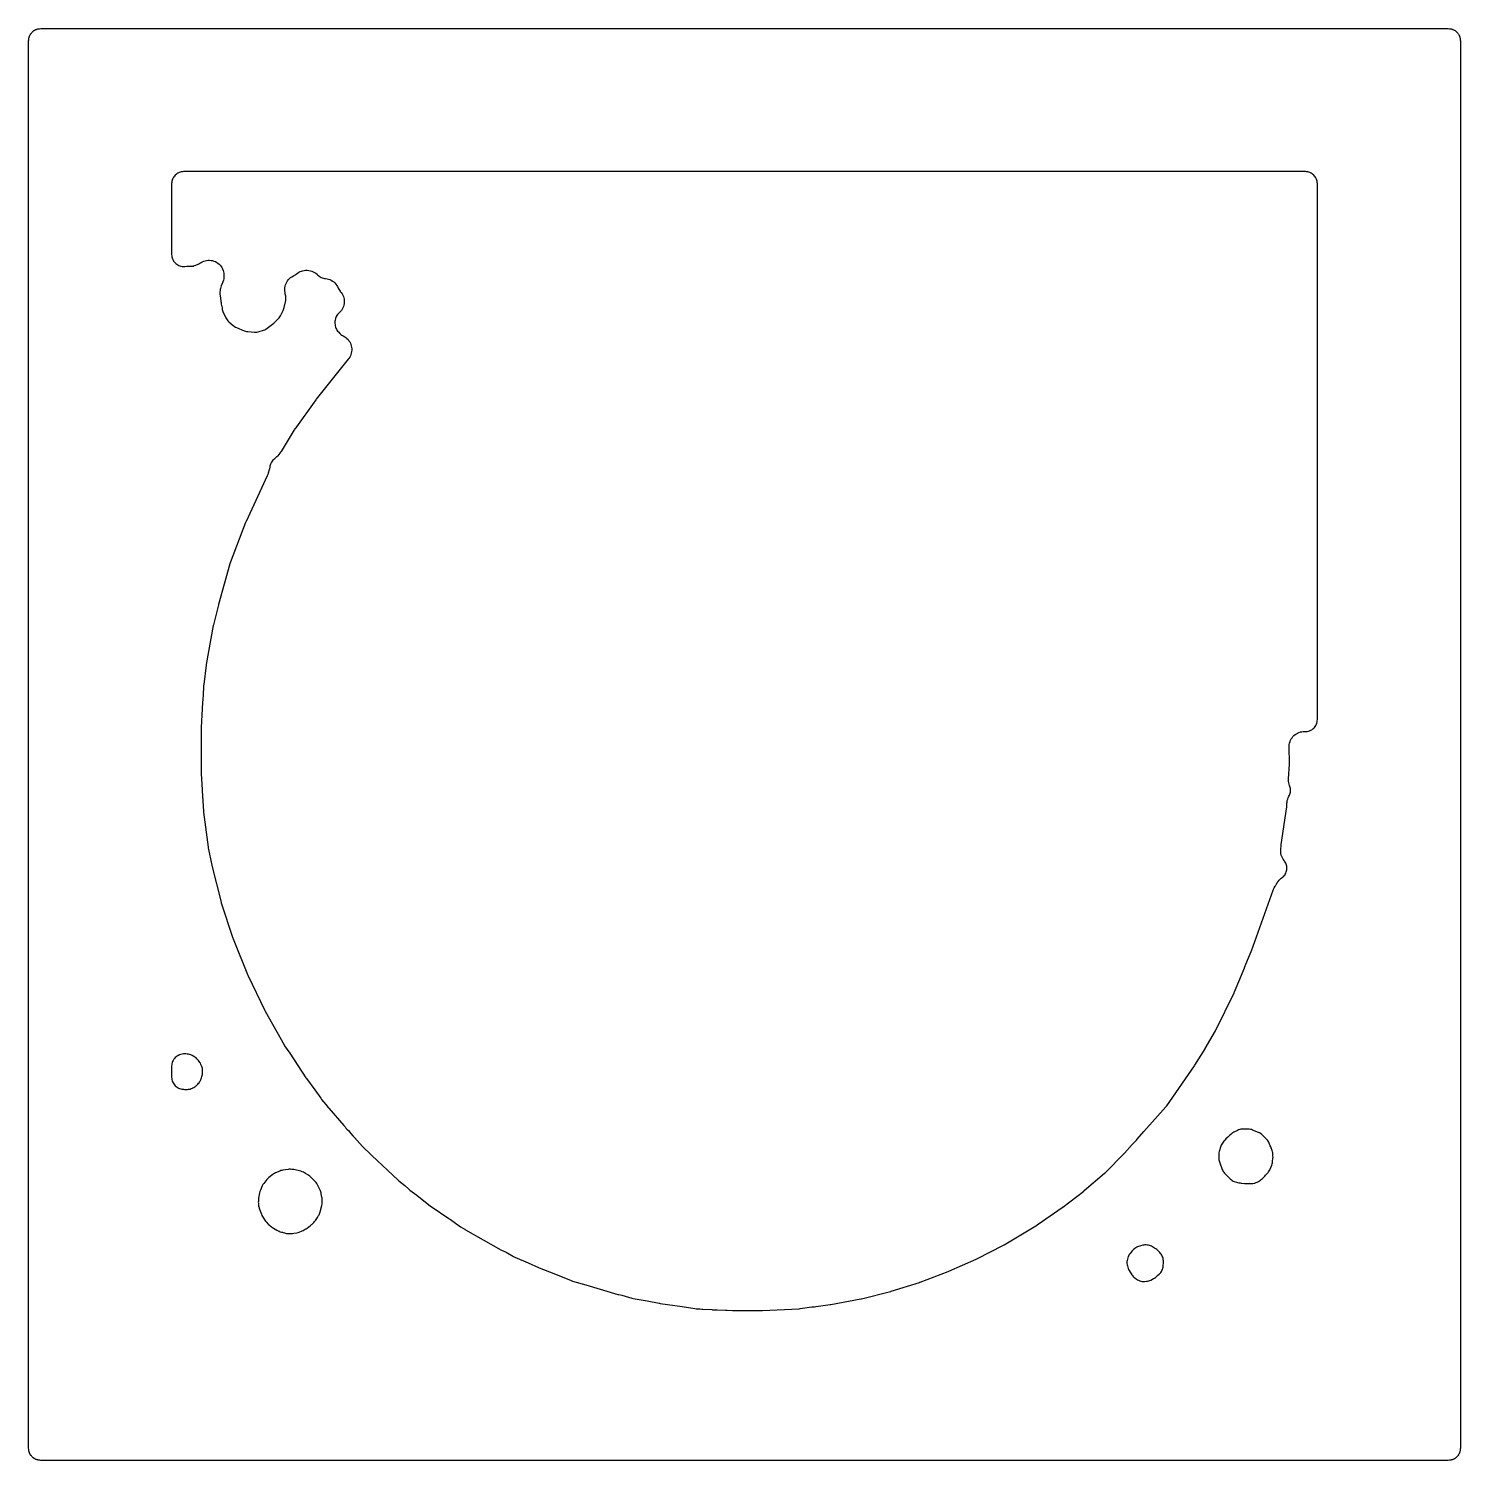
# Model space of a CAD drawing. Header units: millimetres. Extents: x 0 to 300, y 0 to 300.
import ezdxf

# ---------------------------------------------------------------- set-up
doc = ezdxf.new("R2010")
doc.units = ezdxf.units.MM
doc.layers.add('CUT', color=7, linetype='CONTINUOUS')

msp = doc.modelspace()

# ---------------------------------------------------------------- linework, layer by layer
at = {"layer": 'CUT'}
for points in [[(-0.1321, 297.9141), (-0.126, 297.9553), (-0.1233, 297.9735), (-0.1157, 298.0243), (-0.099, 298.1371), (-0.0871, 298.1847), (-0.0846, 298.1945), (-0.084, 298.197), (-0.067, 298.2648), (-0.0395, 298.3748), (-0.0349, 298.3877), (-0.0159, 298.4406), (-0.0106, 298.4556), (0.0051, 298.4994), (0.0431, 298.6056), (0.0434, 298.6062), (0.0451, 298.6098), (0.0518, 298.6241), (0.1, 298.7259), (0.1479, 298.8271), (0.2168, 298.9422), (0.2738, 299.0373), (0.3545, 299.146), (0.4198, 299.2341), (0.5118, 299.3356), (0.5844, 299.4156), (0.6872, 299.5089), (0.7659, 299.5802), (0.7787, 299.5897), (0.7933, 299.6005), (0.8238, 299.6231), (0.8796, 299.6645), (0.9627, 299.7262), (0.9877, 299.7411), (1.0068, 299.7526), (1.0289, 299.7658), (1.087, 299.8007), (1.1729, 299.8521), (1.3085, 299.9162), (1.3085, 299.9163), (1.3944, 299.9569), (1.3947, 299.957), (1.4692, 299.9837), (1.4815, 299.9881), (1.5429, 300.01), (1.6252, 300.0395), (1.7913, 300.0811), (1.8629, 300.099), (2.0651, 300.129), (2.1053, 300.135), (2.4114, 300.15), (297.5872, 300.15), (297.8921, 300.135), (297.9307, 300.1294), (297.9624, 300.1247), (297.9895, 300.1207), (298.0322, 300.1144), (298.1321, 300.0995), (298.2014, 300.0825), (298.3676, 300.0409), (298.448, 300.0128), (298.4808, 300.001), (298.4814, 300.0008), (298.5962, 299.9597), (298.6805, 299.9208), (298.8159, 299.8567), (298.9002, 299.8074), (299.0245, 299.7329), (299.1064, 299.6738), (299.2201, 299.5895), (299.2978, 299.5211), (299.4009, 299.4277), (299.4729, 299.3509), (299.5264, 299.2917), (299.5319, 299.2857), (299.5411, 299.2756), (299.5651, 299.2491), (299.6302, 299.1646), (299.7112, 299.0555), (299.7685, 298.9641), (299.8378, 298.8486), (299.8865, 298.7513), (299.9123, 298.6967), (299.9164, 298.6881), (299.9185, 298.6837), (299.9437, 298.6304), (299.9831, 298.5282), (300.028, 298.4029), (300.0575, 298.2968), (300.0897, 298.1683), (300.1091, 298.0594), (300.1214, 297.9765), (300.1243, 297.9566), (300.1264, 297.9426), (300.1284, 297.9289), (300.1372, 297.8181), (300.1485, 297.5886), (300.1485, 297.0114), (300.1485, 2.4114), (300.1391, 2.2186), (300.1333, 2.1045), (300.1322, 2.0968), (300.1141, 1.9746), (300.0976, 1.8642), (300.0883, 1.8259), (300.0653, 1.7342), (300.0388, 1.6286), (300.0214, 1.5787), (299.9931, 1.4997), (299.9572, 1.3997), (299.9321, 1.3452), (299.8981, 1.2733), (299.8539, 1.1799), (299.8214, 1.1241), (299.7813, 1.0572), (299.7297, 0.9712), (299.6901, 0.9162), (299.6804, 0.9031), (299.6739, 0.8943), (299.6607, 0.8765), (299.6523, 0.8651), (299.6473, 0.8584), (299.6446, 0.8548), (299.6436, 0.8534), (299.5857, 0.7755), (299.5396, 0.7228), (299.5036, 0.6831), (299.4863, 0.664), (299.4235, 0.5947), (299.3713, 0.5455), (299.3567, 0.5323), (299.3488, 0.5251), (299.3287, 0.5069), (299.3135, 0.4931), (299.312, 0.4918), (299.3109, 0.4908), (299.3109, 0.4907), (299.2444, 0.4306), (299.1866, 0.3857), (299.1186, 0.3353), (299.0503, 0.2846), (298.9874, 0.2449), (298.9112, 0.1992), (298.8429, 0.1583), (298.7756, 0.1242), (298.7755, 0.1242), (298.7753, 0.1241), (298.766, 0.1197), (298.6899, 0.0837), (298.6243, 0.0527), (298.553, 0.0248), (298.4555, -0.0101), (298.3965, -0.0312), (298.3219, -0.0524), (298.2067, -0.0812), (298.1617, -0.0925), (298.0844, -0.1066), (298.0533, -0.1112), (298.039, -0.1133), (297.9888, -0.1208), (297.9696, -0.1236), (297.9335, -0.129), (297.922, -0.1307), (297.8428, -0.1374), (297.5872, -0.15), (297.0119, -0.15), (297.0112, -0.15), (2.4114, -0.15), (2.2186, -0.1405), (2.1042, -0.1348), (2.0657, -0.1291), (2.0092, -0.1207), (1.9784, -0.1161), (1.9747, -0.1156), (1.8619, -0.0988), (1.8065, -0.0849), (1.7574, -0.0726), (1.7364, -0.0673), (1.7343, -0.0668), (1.6243, -0.0392), (1.4997, 0.0054), (1.3937, 0.0434), (1.2733, 0.1004), (1.1723, 0.1482), (1.0572, 0.2172), (0.9622, 0.2742), (0.9178, 0.3072), (0.9042, 0.3173), (0.8687, 0.3436), (0.8534, 0.3549), (0.7655, 0.4202), (0.664, 0.5122), (0.584, 0.5848), (0.4907, 0.6877), (0.4195, 0.7663), (0.3859, 0.8117), (0.3617, 0.8443), (0.3509, 0.8588), (0.3353, 0.8799), (0.2736, 0.9631), (0.2524, 0.9984), (0.2492, 1.0038), (0.2466, 1.0082), (0.1992, 1.0873), (0.1477, 1.1732), (0.1128, 1.247), (0.1039, 1.2658), (0.1009, 1.2722), (0.0837, 1.3086), (0.043, 1.3947), (0.0376, 1.4097), (0.0183, 1.4639), (0.0082, 1.492), (-0.0101, 1.543), (-0.0395, 1.6253), (-0.055, 1.6872), (-0.0578, 1.6983), (-0.0781, 1.7795), (-0.0812, 1.7918), (-0.099, 1.863), (-0.1085, 1.9268), (-0.1164, 1.9803), (-0.1171, 1.9851), (-0.129, 2.065), (-0.135, 2.1053), (-0.15, 2.4114), (-0.15, 2.9225), (-0.15, 2.927), (-0.15, 297), (-0.15, 297.5886), (-0.1406, 297.7803), (-0.135, 297.8947)], [(30.0323, 251.833), (30.1328, 251.615), (30.2538, 251.4077), (30.3941, 251.213), (30.5525, 251.0326), (30.7274, 250.8682), (30.9173, 250.7213), (31.1204, 250.5934), (31.3348, 250.4855), (31.5586, 250.3987), (31.7897, 250.3337), (32.026, 250.2912), (32.2652, 250.2715), (32.5052, 250.2749), (32.6233, 250.288), (32.6236, 250.2854), (33.0321, 250.3295), (33.3493, 250.3317), (33.5436, 250.3133), (33.8061, 250.3024), (34.0683, 250.3191), (34.3273, 250.3632), (34.5803, 250.4343), (34.9715, 250.5667), (35.0024, 250.5752), (35.2691, 250.6655), (35.524, 250.7851), (35.7639, 250.9327), (36.0111, 251.1047), (36.2823, 251.2552), (36.5706, 251.3793), (36.8697, 251.4741), (37.1769, 251.5386), (37.4889, 251.5721), (37.8027, 251.5744), (38.1152, 251.5454), (38.4232, 251.4854), (38.7237, 251.395), (39.0137, 251.2751), (39.2903, 251.1268), (39.5508, 250.9518), (39.7925, 250.7516), (40.013, 250.5284), (40.2102, 250.2843), (40.3821, 250.0218), (40.527, 249.7434), (40.6434, 249.452), (40.7302, 249.1504), (40.7865, 248.8417), (40.8141, 248.4988), (40.8152, 248.4654), (40.8162, 248.2782), (40.8151, 248.2206), (40.8071, 248.0377), (40.8049, 248.0051), (40.7656, 247.671), (40.7003, 247.3711), (40.5969, 247.051), (40.5854, 247.0204), (40.5166, 246.8508), (40.2347, 246.202), (40.1392, 245.9443), (40.0726, 245.6776), (40.0356, 245.4052), (39.9805, 244.7166), (39.9743, 244.4248), (40.0021, 244.1342), (40.1662, 243.0757), (40.1763, 242.8874), (40.2052, 242.7111), (40.212, 242.6013), (40.2401, 242.3515), (40.2932, 242.1059), (40.338, 241.9675), (40.412, 241.4902), (40.4577, 241.2645), (40.524, 241.044), (40.6103, 240.8306), (41.2124, 239.5184), (41.3358, 239.2833), (41.4834, 239.0627), (41.6536, 238.8589), (41.8444, 238.6743), (42.7575, 237.8805), (42.9738, 237.7123), (43.2072, 237.5689), (43.4549, 237.4518), (45.0821, 236.7892), (45.3179, 236.7066), (45.5608, 236.648), (45.8083, 236.614), (47.2159, 236.4915), (47.4675, 236.4823), (47.7187, 236.4985), (47.967, 236.5399), (48.2099, 236.606), (49.1108, 236.9007), (49.3766, 237.0048), (49.6287, 237.1385), (49.864, 237.3001), (51.2878, 238.4024), (51.5453, 238.6319), (52.2288, 239.3313), (52.3954, 239.5198), (52.5421, 239.7242), (52.6676, 239.9423), (53.2352, 241.0548), (53.3249, 241.2509), (53.3973, 241.4541), (53.4519, 241.6627), (53.7694, 243.1313), (53.8069, 243.3519), (53.8244, 243.5748), (53.822, 243.7985), (53.7996, 244.021), (53.7574, 244.2407), (53.6697, 244.6079), (53.6305, 244.7922), (53.6243, 244.8252), (53.5781, 245.1683), (53.5674, 245.4839), (53.5885, 245.799), (53.6411, 246.1103), (53.7246, 246.4149), (53.8383, 246.7095), (53.981, 246.9912), (54.1511, 247.2572), (54.3471, 247.5048), (54.567, 247.7315), (54.8085, 247.935), (55.0691, 248.1132), (55.373, 248.2789), (55.4196, 248.3014), (55.4441, 248.3129), (55.6479, 248.4201), (55.841, 248.5457), (55.9738, 248.6506), (56.2743, 248.8876), (56.5183, 249.0454), (56.7771, 249.1806), (57.0473, 249.2912), (57.3266, 249.3763), (57.6127, 249.4351), (57.9233, 249.4694), (58.2798, 249.4745), (58.6303, 249.4443), (58.9485, 249.3834), (59.2587, 249.2901), (59.5576, 249.1653), (59.8422, 249.0105), (60.1093, 248.8272), (60.3561, 248.6174), (60.4529, 248.5162), (60.6239, 248.3536), (60.8094, 248.2078), (61.0078, 248.0802), (61.2174, 247.9719), (61.4363, 247.8838), (61.6625, 247.8167), (61.894, 247.7712), (62.1287, 247.7478), (62.1359, 247.7474), (62.4472, 247.6996), (62.7521, 247.6208), (63.0477, 247.512), (63.3308, 247.3742), (63.5988, 247.2087), (63.8488, 247.0172), (64.0784, 246.8017), (64.2854, 246.5643), (64.4675, 246.3074), (64.6231, 246.0336), (64.7562, 245.7326), (64.8796, 245.4901), (65.0286, 245.2626), (65.2014, 245.0525), (65.2095, 245.0437), (65.4243, 244.7857), (65.5964, 244.5324), (65.743, 244.2636), (65.8628, 243.9817), (65.9547, 243.6896), (66.0177, 243.3899), (66.0512, 243.0855), (66.0549, 242.7792), (66.0289, 242.4741), (65.9733, 242.1729), (65.8887, 241.8786), (65.7758, 241.5939), (65.6358, 241.3215), (65.47, 241.0641), (65.2799, 240.824), (65.0673, 240.6035), (64.9758, 240.5254), (64.8008, 240.361), (64.6424, 240.1805), (64.502, 239.9856), (64.381, 239.7782), (64.2804, 239.5601), (64.2013, 239.3334), (64.1791, 239.2586), (64.1215, 239.0227), (64.0871, 238.7823), (64.0762, 238.5398), (64.0888, 238.2973), (64.1159, 238.0294), (64.1513, 237.7932), (64.209, 237.5615), (64.2885, 237.3363), (64.3892, 237.1197), (64.5101, 236.9138), (64.6501, 236.7203), (64.8079, 236.541), (65.1376, 236.2008), (65.346, 236.0088), (65.5747, 235.8417), (65.8209, 235.7015), (65.8533, 235.6854), (66.1439, 235.5231), (66.3935, 235.3502), (66.6252, 235.154), (66.837, 234.9364), (67.0268, 234.6994), (67.1928, 234.4452), (67.3336, 234.1761), (67.4477, 233.8948), (67.5342, 233.6037), (67.5922, 233.3057), (67.6212, 233.0034), (67.6209, 232.6998), (67.5914, 232.3976), (67.5328, 232.0997), (67.4458, 231.8088), (67.3311, 231.5276), (67.1899, 231.2588), (67.0074, 230.9805), (66.9883, 230.9544), (66.8783, 230.8105), (60.1487, 222.4377), (60.1315, 222.416), (60.1284, 222.4121), (60.0585, 222.3189), (55.6588, 216.1475), (55.6385, 216.1187), (55.6349, 216.1135), (55.5542, 215.9891), (52.7936, 211.4453), (52.7052, 211.3066), (52.6888, 211.2821), (52.4938, 211.0167), (52.4753, 210.9938), (52.3692, 210.8677), (52.0473, 210.5019), (51.8999, 210.3438), (51.8729, 210.3164), (51.552, 210.027), (51.522, 210.0029), (51.425, 209.9296), (51.2467, 209.7813), (51.0829, 209.6171), (50.9351, 209.4385), (50.8044, 209.2469), (50.6921, 209.0441), (50.599, 208.8317), (50.526, 208.6116), (50.4737, 208.3857), (50.4446, 208.1707), (50.3798, 207.829), (50.3721, 207.7968), (50.3242, 207.6177), (50.1161, 206.9103), (50.0742, 206.7771), (50.0663, 206.7534), (49.9679, 206.4923), (49.9582, 206.4693), (49.9018, 206.3416), (45.4419, 196.7422), (45.428, 196.7116), (45.4255, 196.7061), (45.3712, 196.5751), (42.1495, 188.1374), (42.0789, 187.9244), (39.6676, 179.3767), (39.6465, 179.2967), (38.6194, 175.133), (38.6123, 175.1039), (38.6112, 175.099), (38.5858, 174.9765), (37.0964, 166.7835), (37.0917, 166.7568), (37.0909, 166.7521), (37.0743, 166.6395), (36.5692, 162.5687), (36.5655, 162.5376), (36.5649, 162.5322), (36.5538, 162.4014), (36.4243, 160.1859), (36.3665, 159.6287), (36.3535, 159.4086), (36.3447, 158.8252), (36.0388, 153.5936), (36.0373, 153.5641), (36.037, 153.5589), (36.0343, 153.4349), (36.0402, 151.4873), (36.0079, 150.6078), (36.007, 150.5751), (36.0068, 150.5694), (36.0074, 150.432), (36.0473, 149.1591), (36.0627, 144.0804), (36.0629, 144.0543), (36.063, 144.0496), (36.0669, 143.9398), (36.2662, 140.474), (36.2666, 140.4585), (36.2667, 140.4544), (36.2718, 140.3542), (36.2785, 140.2596), (36.523, 136.0092), (36.5253, 135.9741), (36.5257, 135.9678), (36.5407, 135.8202), (37.5066, 128.4826), (37.5112, 128.4496), (37.5121, 128.4437), (37.536, 128.306), (38.2639, 124.718), (38.2778, 124.6537), (38.2811, 124.6396), (38.2924, 124.5925), (40.207, 116.9605), (40.2156, 116.9274), (40.2171, 116.9215), (40.258, 116.7836), (42.6821, 109.3945), (42.6921, 109.3647), (42.6939, 109.3595), (42.7399, 109.2356), (45.7452, 101.7646), (45.7571, 101.7354), (45.7593, 101.7303), (45.8134, 101.6095), (49.3578, 94.235), (49.3717, 94.2065), (49.3742, 94.2015), (49.4366, 94.0837), (53.4304, 87.0108), (53.5463, 86.825), (54.6347, 85.2397), (58.0026, 80.0951), (58.0204, 80.0684), (58.0236, 80.0637), (58.1018, 79.9539), (59.896, 77.5761), (61.1211, 75.7915), (61.2907, 75.5718), (62.2173, 74.4995), (62.676, 73.8916), (62.6965, 73.8649), (62.7001, 73.8602), (62.7898, 73.7511), (65.9649, 70.1042), (66.2071, 69.7923), (66.4136, 69.5581), (66.621, 69.3506), (66.9119, 69.0165), (67.1875, 68.6798), (67.3507, 68.4992), (67.4419, 68.4077), (67.7841, 68.0146), (67.8297, 67.9637), (67.84, 67.9525), (67.8744, 67.9158), (68.2113, 67.564), (69.8539, 65.6633), (70.0562, 65.455), (71.4843, 64.1461), (71.7462, 63.8727), (71.7642, 63.8541), (71.7674, 63.8508), (71.8452, 63.7746), (77.3288, 58.6341), (77.3568, 58.6082), (77.3618, 58.6036), (77.4841, 58.4995), (78.732, 57.5034), (79.5866, 56.7202), (79.8049, 56.5416), (81.2985, 55.4549), (84.1248, 53.1992), (84.1547, 53.1757), (84.16, 53.1716), (84.2895, 53.0779), (88.0061, 50.5655), (88.0774, 50.5105), (88.302, 50.3595), (90.1571, 49.0098), (90.4058, 48.8504), (91.2084, 48.4007), (91.3269, 48.3206), (91.3577, 48.3001), (91.3631, 48.2965), (91.4956, 48.2156), (98.8791, 44.0121), (98.9117, 43.9939), (98.9175, 43.9907), (99.0575, 43.9194), (99.9789, 43.4859), (101.5554, 42.6025), (101.8131, 42.4769), (104.6046, 41.3098), (106.7802, 40.2863), (106.8134, 40.271), (106.8192, 40.2683), (106.9608, 40.2094), (110.0407, 39.0369), (113.6172, 37.5416), (113.8976, 37.4435), (116.7164, 36.6417), (123.4644, 34.6711), (123.4979, 34.6616), (123.5038, 34.6599), (123.646, 34.625), (124.3038, 34.4837), (126.3791, 33.8934), (126.6556, 33.8315), (129.6187, 33.342), (132.1257, 32.8034), (132.1608, 32.7962), (132.167, 32.7949), (132.3158, 32.7698), (136.932, 32.1338), (139.5874, 31.6952), (139.864, 31.6652), (140.6222, 31.6254), (141.0415, 31.5676), (141.2655, 31.547), (143.1259, 31.4597), (143.3178, 31.4322), (143.6734, 31.4068), (144.252, 31.4069), (146.0136, 31.3242), (146.0402, 31.3231), (146.045, 31.3229), (146.1572, 31.3214), (146.385, 31.3234), (147.4819, 31.2659), (147.507, 31.2647), (147.5115, 31.2645), (147.6173, 31.2622), (153.6426, 31.2622), (153.6675, 31.2623), (153.6719, 31.2624), (153.7768, 31.2656), (161.4389, 31.6639), (161.6422, 31.6829), (164.14, 32.0186), (164.7037, 32.0661), (164.9517, 32.0995), (165.4966, 32.201), (167.9749, 32.5342), (167.9994, 32.5376), (168.0038, 32.5382), (168.1063, 32.5552), (174.3724, 33.7283), (174.4012, 33.7339), (174.4063, 33.7349), (174.5263, 33.7619), (180.6301, 35.2947), (180.6559, 35.3013), (180.6605, 35.3025), (180.7679, 35.3333), (186.7169, 37.1826), (186.7453, 37.1916), (186.7503, 37.1932), (186.8684, 37.2348), (192.7112, 39.4568), (192.7351, 39.466), (192.7393, 39.4677), (192.8386, 39.5091), (198.5677, 42.045), (198.5936, 42.0567), (198.5982, 42.0588), (198.7054, 42.1108), (204.2992, 44.9929), (204.3267, 45.0073), (204.3315, 45.0099), (204.4452, 45.0741), (211.4394, 49.2706), (211.4673, 49.2876), (211.4722, 49.2907), (211.587, 49.366), (216.6509, 52.8932), (216.7041, 52.9313), (216.7158, 52.9399), (216.7543, 52.9688), (221.1422, 56.3309), (221.1639, 56.3477), (221.1677, 56.3507), (221.2569, 56.424), (225.5342, 60.1075), (225.6832, 60.2468), (229.6004, 64.2206), (229.6477, 64.2699), (229.6581, 64.281), (229.6922, 64.3182), (231.314, 66.1278), (232.2066, 67.0073), (232.3747, 67.1902), (233.7586, 68.8554), (238.3597, 73.989), (238.5496, 74.2289), (244.3711, 82.5886), (244.386, 82.6102), (244.3887, 82.6141), (244.4489, 82.7068), (246.6025, 86.1913), (246.6444, 86.2616), (248.755, 89.9403), (248.7696, 89.9662), (248.7721, 89.9705), (248.8299, 90.0804), (252.714, 97.9339), (252.729, 97.9646), (252.7316, 97.97), (252.7898, 98.1014), (254.5644, 102.4413), (254.8842, 103.1472), (254.9617, 103.3392), (255.1675, 103.9161), (256.2671, 106.6054), (256.2901, 106.6637), (256.2951, 106.6767), (256.3111, 106.7201), (260.8722, 119.4276), (260.9421, 119.6075), (260.9554, 119.6393), (261.1089, 119.9591), (261.2944, 120.2614), (261.3414, 120.3298), (261.4414, 120.4877), (261.5294, 120.6527), (261.5694, 120.735), (261.7399, 121.0443), (261.9165, 121.2995), (262.1199, 121.5385), (262.3461, 121.756), (262.5928, 121.9499), (262.6101, 121.9609), (262.8069, 122.0997), (262.9894, 122.2568), (263.1559, 122.4308), (263.305, 122.6199), (263.4351, 122.8225), (263.5452, 123.0367), (263.6341, 123.2605), (263.7011, 123.4918), (263.7455, 123.7285), (263.7669, 123.9684), (263.7652, 124.2092), (263.7403, 124.4487), (263.6925, 124.6847), (263.6222, 124.915), (263.53, 125.1375), (263.4169, 125.3501), (263.2839, 125.5508), (263.196, 125.6591), (263.1973, 125.6602), (263.1959, 125.6619), (262.9902, 125.9449), (262.8298, 126.2208), (262.6981, 126.5116), (262.5965, 126.8142), (262.5262, 127.1256), (262.4878, 127.4425), (262.4812, 127.7923), (262.4823, 127.8263), (262.4931, 128.0164), (262.553, 128.7404), (262.564, 128.852), (262.5725, 128.9277), (262.5867, 129.0388), (263.7218, 136.9599), (263.7423, 137.1602), (263.7746, 137.6835), (263.7909, 137.8705), (263.7946, 137.9039), (263.8502, 138.2444), (263.9318, 138.5484), (264.0433, 138.8427), (264.1972, 139.1515), (264.1981, 139.1533), (264.3033, 139.3626), (264.3884, 139.5809), (264.4527, 139.8061), (264.4956, 140.0364), (264.5168, 140.2697), (264.516, 140.504), (264.4934, 140.7371), (264.449, 140.9671), (264.3832, 141.192), (264.3133, 141.3681), (264.2078, 141.6783), (264.138, 141.9762), (264.0974, 142.2795), (264.0855, 142.6147), (264.0859, 142.6473), (264.0927, 142.8297), (264.2822, 145.8957), (264.2842, 145.9318), (264.2845, 145.9383), (264.2871, 146.0903), (264.2418, 149.4446), (264.2439, 149.6288), (264.245, 149.6618), (264.2738, 149.9999), (264.3302, 150.3042), (264.4163, 150.6016), (264.5312, 150.889), (264.6738, 151.1637), (264.8427, 151.4231), (265.0363, 151.6647), (265.2527, 151.886), (265.4898, 152.085), (265.7454, 152.2597), (266.0168, 152.4084), (266.3016, 152.5297), (266.5969, 152.6225), (266.8999, 152.6857), (267.2077, 152.7189), (267.547, 152.7219), (267.5476, 152.7219), (267.7992, 152.7244), (268.0493, 152.7522), (268.2954, 152.805), (268.5348, 152.8822), (268.7654, 152.9832), (268.9845, 153.1068), (269.1902, 153.2518), (269.3802, 153.4167), (269.5527, 153.5999), (269.7059, 153.7996), (269.8383, 154.0136), (269.9484, 154.2398), (270.0353, 154.476), (270.098, 154.7197), (270.1359, 154.9685), (270.1485, 155.2198), (270.1485, 217.6456), (270.1485, 217.7453), (270.1485, 217.7862), (270.1485, 223.5648), (270.1485, 223.7867), (270.1485, 223.7877), (270.1485, 267.65), (270.1365, 267.895), (270.1005, 268.1377), (270.0409, 268.3757), (269.9582, 268.6067), (269.8533, 268.8285), (269.7272, 269.0389), (269.581, 269.236), (269.4163, 269.4178), (269.2345, 269.5825), (269.0374, 269.7287), (268.827, 269.8548), (268.6052, 269.9597), (268.3742, 270.0424), (268.1362, 270.102), (267.8936, 270.138), (267.6485, 270.15), (223.1918, 270.15), (223.0061, 270.15), (222.8617, 270.15), (216.9875, 270.15), (216.93, 270.15), (216.8565, 270.15), (32.35, 270.15), (32.105, 270.138), (31.8623, 270.102), (31.6243, 270.0424), (31.3933, 269.9597), (31.1715, 269.8548), (30.9611, 269.7287), (30.764, 269.5825), (30.5822, 269.4178), (30.4175, 269.236), (30.2713, 269.0389), (30.1452, 268.8285), (30.0403, 268.6067), (29.9576, 268.3757), (29.898, 268.1377), (29.862, 267.895), (29.85, 267.65), (29.85, 252.7701), (29.8615, 252.5303), (29.896, 252.2928), (29.9531, 252.0596)], [(32.2314, 77.6826), (32.3486, 77.6781), (32.5158, 77.6575), (32.7264, 77.6406), (32.9376, 77.6416), (33.1481, 77.6604), (33.3992, 77.6936), (33.4557, 77.6972), (33.7186, 77.7423), (33.9752, 77.8152), (34.2226, 77.915), (34.3147, 77.958), (34.5077, 78.0586), (34.6913, 78.1756), (34.864, 78.3082), (34.9942, 78.4275), (35.0521, 78.4787), (35.345, 78.7617), (35.5095, 78.9366), (35.6564, 79.1264), (35.7054, 79.2042), (35.7069, 79.2062), (35.711, 79.2131), (35.7844, 79.3295), (35.8048, 79.37), (35.8335, 79.418), (35.9385, 79.6412), (35.9753, 79.7304), (36.0422, 79.8809), (36.1242, 80.09), (36.1261, 80.0965), (36.1318, 80.1105), (36.2103, 80.3296), (36.2681, 80.5551), (36.3047, 80.7849), (36.3197, 81.0172), (36.3289, 81.5255), (36.3215, 81.769), (36.2903, 82.0107), (36.2358, 82.2481), (36.1584, 82.4792), (35.9883, 82.9153), (35.8935, 83.1284), (35.7792, 83.3318), (35.6465, 83.5236), (35.4964, 83.7023), (35.163, 84.0636), (34.9606, 84.2595), (34.7375, 84.4313), (34.4965, 84.577), (34.1286, 84.772), (33.8807, 84.8865), (33.6219, 84.9733), (33.3551, 85.0314), (33.0707, 85.0771), (32.827, 85.1042), (32.5817, 85.1072), (32.3373, 85.0862), (32.0534, 85.0477), (31.7813, 84.9953), (31.5166, 84.9131), (31.2627, 84.8021), (31.2232, 84.7821), (31.0054, 84.6581), (30.8012, 84.5129), (30.6125, 84.3479), (30.4412, 84.1649), (30.2892, 83.9657), (30.1578, 83.7522), (30.0485, 83.5267), (29.9623, 83.2913), (29.9001, 83.0486), (29.8626, 82.8008), (29.85, 82.5504), (29.85, 82.4095), (29.85, 82.3415), (29.85, 82.3217), (29.85, 80.3638), (29.85, 80.3594), (29.85, 80.3072), (29.85, 80.2241), (29.8624, 79.9756), (29.8994, 79.7295), (29.9607, 79.4883), (30.0457, 79.2544), (30.1535, 79.0302), (30.2831, 78.8177), (30.4332, 78.6192), (30.6022, 78.4366), (30.7886, 78.2717), (30.9904, 78.1261), (31.2057, 78.0014), (31.3048, 77.9503), (31.5256, 77.8499), (31.7551, 77.7714), (31.9911, 77.7154)], [(249.4873, 63.0714), (249.5044, 62.8553), (249.5402, 62.6414), (249.5944, 62.4314), (249.6666, 62.2269), (250.2044, 60.8911), (250.3026, 60.6769), (250.4205, 60.4729), (250.5572, 60.2808), (250.7113, 60.1025), (251.7815, 58.9764), (251.9463, 58.8182), (252.1248, 58.6757), (252.3156, 58.55), (252.517, 58.4424), (252.7275, 58.3535), (253.1722, 58.1892), (253.4091, 58.1148), (253.6523, 58.0643), (253.8993, 58.0382), (253.9372, 58.0361), (254.1378, 57.9992), (254.8396, 57.9111), (255.0892, 57.8925), (255.3394, 57.8988), (255.5877, 57.9302), (255.6475, 57.9408), (256.1349, 57.9136), (256.385, 57.9122), (256.6339, 57.9358), (256.8793, 57.9841), (257.0344, 58.0228), (257.3032, 58.1062), (257.5609, 58.2193), (257.8043, 58.3607), (258.233, 58.6431), (258.4555, 58.808), (258.6583, 58.9964), (258.9321, 59.2806), (258.991, 59.3286), (259.1591, 59.4942), (259.3044, 59.6671), (259.6529, 60.0289), (259.803, 60.1996), (259.9369, 60.3831), (260.0536, 60.5781), (260.1521, 60.7828), (260.5794, 61.7848), (260.6665, 62.0217), (260.7293, 62.2661), (260.7672, 62.5156), (260.8392, 63.2332), (260.8517, 63.4703), (260.8416, 63.7074), (260.7857, 64.3279), (260.7502, 64.5785), (260.6896, 64.8243), (260.6045, 65.0626), (260.5449, 65.2059), (260.4846, 65.3919), (260.3974, 65.5967), (260.2867, 65.8274), (260.0577, 66.3786), (259.9529, 66.5997), (259.827, 66.8095), (259.6811, 67.0059), (259.5168, 67.1872), (258.626, 68.078), (258.4426, 68.2441), (258.2436, 68.3913), (258.0311, 68.518), (257.8071, 68.6232), (256.5612, 69.1343), (256.339, 69.2134), (256.1104, 69.2712), (255.8773, 69.3072), (255.6418, 69.3211), (254.5655, 69.3338), (254.328, 69.3253), (254.0923, 69.2943), (253.8607, 69.241), (253.6351, 69.166), (253.4178, 69.0699), (252.6286, 68.6752), (252.397, 68.5434), (252.1806, 68.3878), (251.9821, 68.21), (251.7592, 67.9878), (251.5758, 67.8562), (251.3579, 67.6571), (250.9747, 67.2629), (250.7869, 67.0461), (250.7283, 66.9603), (250.5422, 66.7748), (250.3802, 66.597), (250.2361, 66.4045), (250.1111, 66.1991), (250.0065, 65.9826), (249.9231, 65.757), (249.5753, 64.6558), (249.5052, 64.3801), (249.4669, 64.0982), (249.4609, 63.8138)], [(48.0388, 54.1827), (48.0275, 54.0408), (48.0344, 53.7777), (48.06, 53.4533), (48.0881, 53.2279), (48.1366, 53.006), (48.1751, 52.884), (48.1985, 52.7787), (48.2656, 52.5672), (48.6684, 51.4699), (48.7709, 51.23), (48.8978, 51.0022), (49.3791, 50.2354), (49.5189, 50.0351), (49.6776, 49.8494), (50.1819, 49.3146), (50.3485, 49.1535), (50.5294, 49.0086), (50.7229, 48.881), (50.7796, 48.8472), (50.9744, 48.6975), (51.1986, 48.56), (51.9342, 48.1605), (52.1824, 48.0129), (52.4047, 47.8954), (52.6377, 47.8008), (52.879, 47.7301), (53.1262, 47.684), (53.2373, 47.669), (53.5296, 47.5701), (53.7387, 47.5093), (53.9523, 47.467), (54.1688, 47.4435), (54.5118, 47.4212), (54.7499, 47.4171), (54.9873, 47.4356), (55.0817, 47.4522), (55.214, 47.4547), (55.467, 47.4854), (56.1097, 47.597), (56.3494, 47.6508), (56.5827, 47.728), (57.2544, 47.9873), (57.4596, 48.0774), (57.656, 48.1854), (57.8419, 48.3106), (57.987, 48.4181), (58.0318, 48.441), (58.2495, 48.5824), (58.9899, 49.1199), (59.2082, 49.298), (59.3136, 49.4059), (59.4757, 49.5409), (59.6719, 49.7462), (59.8435, 49.9723), (59.9314, 50.1029), (59.9874, 50.1671), (60.1495, 50.3739), (60.289, 50.5966), (60.4087, 50.8121), (60.6582, 51.1829), (60.7706, 51.3664), (60.8668, 51.559), (60.946, 51.7591), (61.0078, 51.9653), (61.3552, 53.3382), (61.4001, 53.5557), (61.4255, 53.7763), (61.4312, 53.9983), (61.4191, 54.6467), (61.4061, 54.8586), (61.3752, 55.0686), (61.2407, 55.7734), (61.1926, 55.9782), (61.1275, 56.1783), (61.0457, 56.3722), (60.4431, 57.6485), (60.3123, 57.8901), (60.1559, 58.1158), (59.9756, 58.3231), (59.0514, 59.2743), (58.8566, 59.4547), (58.6437, 59.6133), (58.4152, 59.7485), (57.9467, 59.993), (57.726, 60.139), (57.4849, 60.2797), (57.2297, 60.3926), (57.0815, 60.4392), (56.921, 60.5124), (56.6682, 60.5965), (56.4079, 60.6533), (56.02, 60.7164), (55.7515, 60.7846), (55.4969, 60.8355), (55.2385, 60.8597), (55.1453, 60.8587), (55.0232, 60.8785), (54.769, 60.9066), (54.5133, 60.9086), (54.2587, 60.8844), (53.14, 60.7202), (52.9251, 60.679), (52.7146, 60.6192), (52.5102, 60.5411), (51.6018, 60.148), (51.404, 60.0519), (51.2155, 59.9388), (51.0376, 59.8095), (50.2048, 59.1466), (49.9886, 58.9529), (49.7963, 58.7355), (49.1775, 57.9482), (49.0037, 57.6968), (48.8619, 57.4261), (48.4491, 56.5054), (48.3445, 56.2296), (48.2731, 55.9433), (48.0715, 54.8679), (48.04, 54.6445), (48.0287, 54.4192), (48.0378, 54.1938)], [(230.3891, 42.3406), (230.2998, 42.0252), (230.2477, 41.8028), (230.2161, 41.5765), (230.2052, 41.3484), (230.2153, 41.1201), (230.2461, 40.8938), (230.2975, 40.6712), (230.3888, 40.3446), (230.467, 40.1101), (230.5679, 39.8845), (230.6907, 39.67), (231.2509, 38.7945), (231.3819, 38.6088), (231.5293, 38.4359), (231.6918, 38.277), (231.868, 38.1335), (232.2198, 37.8727), (232.4326, 37.7312), (232.6586, 37.6122), (232.8957, 37.5169), (233.1412, 37.4463), (233.3927, 37.4011), (233.6474, 37.3818), (233.9028, 37.3886), (234.2964, 37.4193), (234.5384, 37.4501), (234.7762, 37.5043), (235.0076, 37.5815), (235.2304, 37.6808), (235.7922, 37.9649), (235.9871, 38.0747), (236.1715, 38.2015), (236.3438, 38.3443), (236.6208, 38.5957), (236.6867, 38.6504), (236.7193, 38.685), (236.9955, 38.9356), (237.1646, 39.1045), (237.3168, 39.2887), (237.4508, 39.4867), (237.5652, 39.6965), (237.6591, 39.9163), (237.7315, 40.1441), (237.7819, 40.3777), (237.8097, 40.6151), (237.8642, 41.4057), (237.8684, 41.673), (237.8439, 41.9393), (237.7911, 42.2014), (237.7776, 42.2541), (237.7106, 42.4723), (237.624, 42.6835), (237.5185, 42.8859), (237.395, 43.0779), (237.2545, 43.2577), (237.0982, 43.4241), (236.4579, 44.0458), (236.2523, 44.2247), (236.0283, 44.3802), (235.5861, 44.6529), (235.3829, 44.7655), (235.1701, 44.8587), (234.9496, 44.9318), (234.7232, 44.9841), (234.493, 45.0152), (234.2608, 45.0248), (233.9694, 45.0232), (233.7477, 45.0122), (233.5279, 44.9816), (233.3117, 44.9315), (233.1008, 44.8626), (232.4618, 44.6216), (232.2581, 44.5344), (232.063, 44.4295), (231.878, 44.3077), (231.79, 44.244), (231.6235, 44.1124), (231.4687, 43.9671), (231.3268, 43.8092), (230.8657, 43.2499), (230.7119, 43.0424), (230.5802, 42.82), (230.4723, 42.5853)]]:
    msp.add_lwpolyline(points, close=True, dxfattribs=at)

doc.saveas('drawing.dxf')
